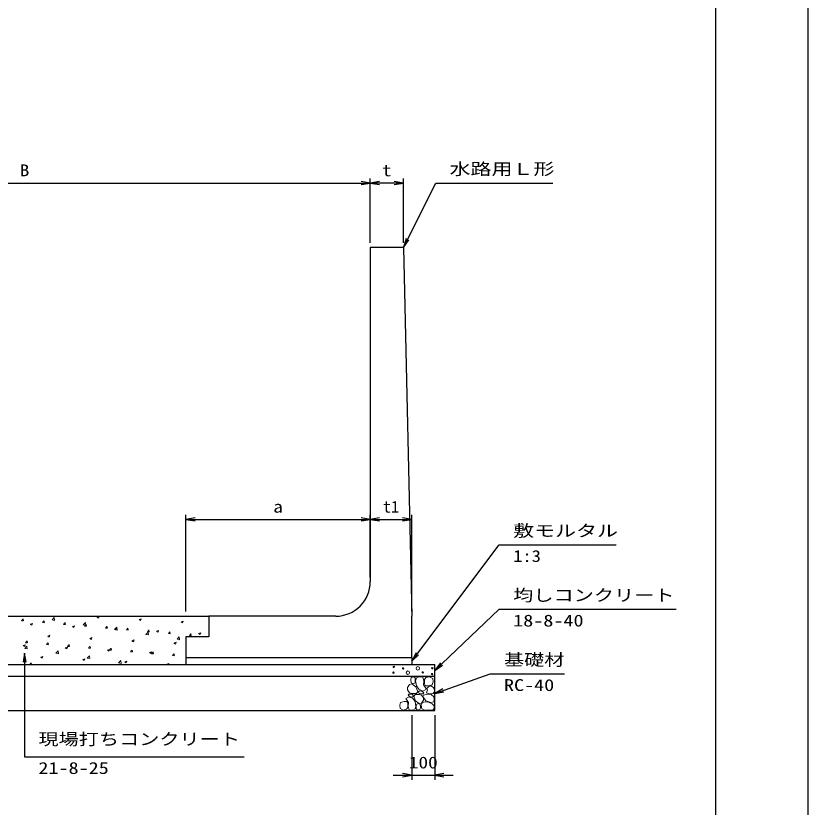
# Model space of a CAD drawing. Units: millimetres at full size; details may follow other scales. Extents: x 0 to 16820, y 0 to 11880.
# Drawn here: x 13382 to 16820, y 5011 to 8446 of the extents above; entities that cross this region are included whole.
import ezdxf
from ezdxf.enums import TextEntityAlignment as Align

# ---------------------------------------------------------------- set-up
doc = ezdxf.new("R2010")
doc.units = ezdxf.units.MM
for name, color, linetype, lineweight in [('0_2', 7, 'Continuous', 25), ('D-DCR-HCHn', 4, 'Continuous', 9), ('D-STR-DIM', 7, 'Continuous', 25), ('D-STR-STRn', 1, 'Continuous', 25), ('D-STR-TXT', 7, 'Continuous', 25), ('D-TTL', 2, 'Continuous', 25)]:
    doc.layers.add(name, color=color, linetype=linetype, lineweight=lineweight)
doc.styles.add('ＭＳ ゴシック', font='')
doc.styles.get('ＭＳ ゴシック').set_extended_font_data('MS Gothic')

# ---------------------------------------------------------------- blocks, each defined once
blk = doc.blocks.new('open_arrow')
at = {"color": 0, "linetype": 'Continuous', "lineweight": -2}
blk.add_lwpolyline([(7.5, 1.25), (0, 0), (7.5, -1.25)], dxfattribs=at)

msp = doc.modelspace()

# ---------------------------------------------------------------- linework, layer by layer
at = {"layer": '0_2'}
for p, q in [((14920, 7460), (14920, 7740)), ((14920, 7460), (14920, 7740)), ((15064, 7460), (15064, 7740)), ((11920, 7720), (14920, 7720)), ((15064, 7720), (14920, 7720)), ((14120, 5860), (14120, 6280)), ((14120, 6260), (14920, 6260)), ((14920, 6010), (14920, 6280)), ((14920, 6010), (14920, 6280)), ((14920, 6260), (15100, 6260)), ((15100, 5860), (15100, 6280)), ((15100, 5410), (15100, 5130)), ((15200, 5410), (15200, 5130)), ((15020, 5150), (15280, 5150))]:
    msp.add_line(p, q, dxfattribs=at)
at = {"layer": 'D-DCR-HCHn'}
for p, q in [((13406.545, 5820.415), (13412.667, 5827.712)), ((13406.85, 5820.354), (13414.441, 5819.69)), ((13414.87, 5820.114), (13413.402, 5828.075)), ((13497.637, 5812.446), (13503.759, 5819.742)), ((13497.942, 5812.385), (13505.533, 5811.721)), ((13505.962, 5812.144), (13504.494, 5820.104)), ((13539.34, 5823.749), (13549.232, 5834.059)), ((13539.396, 5823.757), (13550.691, 5822.005)), ((13550.636, 5821.894), (13549.232, 5833.955)), ((13588.729, 5804.476), (13594.852, 5811.773)), ((13597.054, 5804.174), (13595.586, 5812.134)), ((13674.88, 5802.728), (13684.772, 5813.038)), ((13686.175, 5800.873), (13684.772, 5812.934)), ((13734.328, 5835.881), (13743.221, 5839.295)), ((13734.548, 5835.728), (13740.865, 5831.467)), ((13740.917, 5831.429), (13743.492, 5839.104)), ((13916.844, 5825.71), (13925.736, 5829.123)), ((13917.063, 5825.557), (13923.381, 5821.296)), ((13923.432, 5821.258), (13926.007, 5828.933)), ((14099.36, 5815.539), (14108.252, 5818.952)), ((14099.579, 5815.386), (14105.896, 5811.124)), ((14105.947, 5811.087), (14108.523, 5818.761)), ((13445.105, 5805.091), (13453.997, 5808.504)), ((13445.324, 5804.938), (13451.642, 5800.677)), ((13451.693, 5800.639), (13454.268, 5808.313)), ((13589.034, 5804.415), (13596.625, 5803.751)), ((13627.62, 5794.92), (13636.513, 5798.333)), ((13627.84, 5794.767), (13634.157, 5790.506)), ((13634.208, 5790.468), (13636.784, 5798.142)), ((13674.935, 5802.735), (13686.23, 5800.984)), ((13679.822, 5796.507), (13685.944, 5803.803)), ((13680.126, 5796.446), (13687.717, 5795.782)), ((13688.146, 5796.203), (13686.678, 5804.164)), ((13770.914, 5788.537), (13777.036, 5795.834)), ((13771.218, 5788.476), (13778.809, 5787.812)), ((13779.238, 5788.233), (13777.769, 5796.194)), ((13810.136, 5784.748), (13819.028, 5788.162)), ((13810.355, 5784.595), (13816.672, 5780.334)), ((13810.419, 5781.707), (13820.311, 5792.016)), ((13810.475, 5781.714), (13821.77, 5779.962)), ((13816.724, 5780.297), (13819.299, 5787.971)), ((13821.715, 5779.852), (13820.312, 5791.913)), ((13862.006, 5780.568), (13868.129, 5787.864)), ((13862.31, 5780.507), (13869.901, 5779.843)), ((13870.33, 5780.263), (13868.861, 5788.224)), ((13953.099, 5772.598), (13959.221, 5779.895)), ((13961.422, 5772.293), (13959.953, 5780.254)), ((13992.652, 5774.577), (14001.544, 5777.991)), ((13999.239, 5770.126), (14001.814, 5777.8)), ((13520.912, 5753.958), (13529.804, 5757.372)), ((13521.132, 5753.805), (13527.449, 5749.544)), ((13527.5, 5749.506), (13530.075, 5757.181)), ((13703.428, 5743.787), (13712.32, 5747.2)), ((13703.647, 5743.634), (13709.964, 5739.373)), ((13710.016, 5739.335), (13712.591, 5747.01)), ((13945.959, 5760.686), (13955.851, 5770.995)), ((13946.014, 5760.693), (13957.309, 5758.941)), ((13953.402, 5772.537), (13960.993, 5771.873)), ((13957.254, 5758.83), (13955.851, 5770.892)), ((13992.871, 5774.424), (13999.188, 5770.163)), ((14044.191, 5764.628), (14050.313, 5771.925)), ((14044.494, 5764.568), (14052.085, 5763.903)), ((14052.514, 5764.323), (14051.045, 5772.284)), ((14081.498, 5739.665), (14091.39, 5749.974)), ((14092.794, 5737.809), (14091.391, 5749.87)), ((14135.283, 5756.659), (14141.406, 5763.955)), ((14135.586, 5756.598), (14143.177, 5755.934)), ((14143.605, 5756.353), (14142.137, 5764.313)), ((14175.167, 5764.406), (14184.06, 5767.819)), ((14175.386, 5764.253), (14181.703, 5759.992)), ((14181.755, 5759.954), (14184.33, 5767.629)), ((13414.204, 5712.997), (13423.096, 5716.41)), ((13414.423, 5712.844), (13420.741, 5708.583)), ((13420.638, 5700.036), (13430.53, 5710.346)), ((13420.792, 5708.545), (13423.367, 5716.219)), ((13424.166, 5724.887), (13430.289, 5732.183)), ((13424.471, 5724.826), (13432.062, 5724.162)), ((13431.933, 5698.181), (13430.53, 5710.242)), ((13432.491, 5724.585), (13431.022, 5732.546)), ((13515.259, 5716.917), (13521.381, 5724.214)), ((13515.563, 5716.856), (13523.154, 5716.192)), ((13523.583, 5716.615), (13522.114, 5724.576)), ((13606.351, 5708.948), (13612.473, 5716.244)), ((13606.656, 5708.887), (13614.247, 5708.223)), ((13614.675, 5708.645), (13613.206, 5716.606)), ((13697.443, 5700.978), (13703.566, 5708.275)), ((13705.767, 5700.675), (13704.298, 5708.636)), ((13885.943, 5733.616), (13894.836, 5737.029)), ((13886.162, 5733.463), (13892.48, 5729.202)), ((13892.531, 5729.164), (13895.106, 5736.839)), ((14068.459, 5723.444), (14077.351, 5726.858)), ((14068.678, 5723.292), (14074.995, 5719.031)), ((14075.046, 5718.993), (14077.621, 5726.667)), ((14081.554, 5739.671), (14092.849, 5737.92)), ((13420.694, 5700.044), (13431.988, 5698.292)), ((13556.178, 5679.015), (13566.07, 5689.324)), ((13556.233, 5679.023), (13567.528, 5677.271)), ((13567.473, 5677.16), (13566.07, 5689.221)), ((13596.719, 5702.825), (13605.612, 5706.239)), ((13596.939, 5702.673), (13603.256, 5698.412)), ((13603.307, 5698.374), (13605.882, 5706.048)), ((13697.748, 5700.917), (13705.339, 5700.253)), ((13779.235, 5692.654), (13788.127, 5696.068)), ((13779.454, 5692.501), (13785.771, 5688.24)), ((13785.823, 5688.203), (13788.398, 5695.877)), ((13788.536, 5693.009), (13794.658, 5700.305)), ((13788.84, 5692.948), (13796.431, 5692.284)), ((13796.858, 5692.705), (13795.39, 5700.665)), ((13879.628, 5685.039), (13885.75, 5692.336)), ((13879.932, 5684.978), (13887.523, 5684.314)), ((13887.95, 5684.735), (13886.482, 5692.695)), ((13961.751, 5682.483), (13970.643, 5685.896)), ((13961.97, 5682.33), (13968.287, 5678.069)), ((13968.338, 5678.032), (13970.913, 5685.706)), ((13970.72, 5677.07), (13976.843, 5684.366)), ((13971.024, 5677.009), (13978.615, 5676.345)), ((13979.042, 5676.765), (13977.574, 5684.725)), ((14061.813, 5669.1), (14067.935, 5676.397)), ((14070.134, 5668.794), (14068.666, 5676.755)), ((13490.011, 5661.864), (13498.903, 5665.277)), ((13490.231, 5661.711), (13496.548, 5657.45)), ((13496.599, 5657.412), (13499.174, 5665.087)), ((13672.527, 5651.693), (13681.419, 5655.106)), ((13672.746, 5651.54), (13679.063, 5647.279)), ((13679.114, 5647.241), (13681.69, 5654.916)), ((13691.717, 5657.994), (13701.609, 5668.303)), ((13691.773, 5658.002), (13703.068, 5656.25)), ((13703.013, 5656.139), (13701.609, 5668.2)), ((13827.257, 5636.973), (13837.149, 5647.282)), ((13838.552, 5635.118), (13837.149, 5647.179)), ((13855.043, 5641.521), (13863.935, 5644.935)), ((13855.261, 5641.369), (13861.579, 5637.108)), ((13861.63, 5637.07), (13864.205, 5644.745)), ((14062.116, 5669.039), (14069.707, 5668.375)), ((13442.326, 5630), (13447.911, 5636.655)), ((13449.938, 5630), (13448.643, 5637.018)), ((13827.312, 5636.98), (13838.607, 5635.228)), ((14037.558, 5631.35), (14046.451, 5634.764)), ((14037.777, 5631.198), (14039.552, 5630)), ((14045.186, 5630), (14046.72, 5634.573))]:
    msp.add_line(p, q, dxfattribs=at)
for points in [[(15114.794, 5571.962), (15114.794, 5551.159), (15106.126, 5545.958), (15097.458, 5551.159), (15095.725, 5563.294), (15097.458, 5573.696), (15109.593, 5577.163)], [(15147.733, 5575.429), (15152.933, 5559.827), (15151.2, 5542.491), (15163.335, 5523.421), (15147.733, 5514.753), (15130.397, 5523.421), (15119.995, 5537.29), (15116.528, 5559.827), (15119.995, 5571.962), (15130.397, 5577.163)], [(15161.601, 5573.696), (15177.204, 5577.163), (15191.072, 5570.228), (15192.806, 5554.626), (15189.339, 5542.491), (15172.003, 5537.29), (15159.868, 5537.29), (15154.667, 5545.958), (15154.667, 5565.028)], [(15118.261, 5533.823), (15126.929, 5513.02), (15119.995, 5504.352), (15099.192, 5504.352), (15090.524, 5507.819), (15081.856, 5519.954), (15081.856, 5530.356), (15090.524, 5544.224), (15100.926, 5545.958)], [(15194.54, 5530.356), (15199.74, 5514.753), (15192.806, 5504.352), (15175.47, 5502.618), (15163.634, 5507.699), (15168.536, 5519.954), (15165.068, 5526.889), (15172.003, 5533.823), (15182.404, 5537.29)], [(15092.611, 5490.414), (15084.585, 5496.834), (15087.796, 5501.65), (15099.032, 5501.65), (15103.847, 5500.045), (15107.058, 5493.624), (15102.242, 5488.808)], [(15144.265, 5514.753), (15152.933, 5507.819), (15149.466, 5502.618), (15137.331, 5502.618), (15132.13, 5504.352), (15128.663, 5511.286), (15133.864, 5516.487)], [(15161.634, 5472.757), (15148.792, 5492.019), (15150.397, 5496.834), (15168.054, 5501.65), (15184.106, 5500.045), (15195.342, 5490.414), (15196.948, 5479.177), (15195.342, 5467.941), (15182.501, 5464.731)], [(15076.559, 5435.837), (15062.113, 5432.627), (15049.271, 5439.048), (15047.666, 5453.494), (15050.876, 5464.731), (15066.928, 5469.546), (15078.164, 5469.546), (15082.98, 5461.52), (15082.98, 5443.863)], [(15089.401, 5434.232), (15084.585, 5448.679), (15086.19, 5464.731), (15074.954, 5482.388), (15089.401, 5490.414), (15105.452, 5482.388), (15115.084, 5469.546), (15118.294, 5448.679), (15115.084, 5437.443), (15105.452, 5432.627)], [(15116.689, 5472.757), (15108.663, 5492.019), (15115.084, 5500.045), (15134.346, 5500.045), (15142.372, 5496.834), (15150.397, 5485.598), (15150.397, 5475.967), (15142.372, 5463.125), (15132.741, 5461.52)], [(15155.213, 5432.627), (15143.977, 5437.443), (15140.766, 5453.494), (15147.187, 5464.731), (15158.423, 5467.941), (15172.87, 5466.336), (15188.922, 5459.915), (15196.948, 5450.284), (15196.948, 5439.048), (15192.132, 5432.627), (15172.87, 5434.232)], [(15119.899, 5437.443), (15119.899, 5456.705), (15127.925, 5461.52), (15135.951, 5456.705), (15137.556, 5445.469), (15135.951, 5435.837), (15124.715, 5432.627)]]:
    msp.add_lwpolyline(points, close=True, dxfattribs=at)
for centre, radius in [((15021.869, 5620.006), 3), ((15062.292, 5613.164), 3), ((15126.664, 5613.955), 7.5), ((15189.273, 5613.955), 3), ((15020.727, 5594.961), 3), ((15083.336, 5594.961), 7.5), ((15147.708, 5595.752), 3), ((15188.131, 5588.91), 3)]:
    msp.add_circle(centre, radius, dxfattribs=at)
at = {"layer": 'D-STR-DIM'}
msp.add_lwpolyline([(15064, 7440), (15204, 7720), (15244, 7720), (15711.716, 7720)], dxfattribs=at)
at = {"layer": 'D-STR-STRn'}
for p, q in [((15064, 7440), (14920, 7440)), ((14920, 7440), (14920, 5990)), ((15064, 7440), (15100, 5840)), ((12620, 5840), (14220, 5840)), ((14770, 5840), (14220, 5840)), ((14220, 5840), (14220, 5750)), ((15100, 5660), (15100, 5840)), ((14220, 5750), (14120, 5750)), ((14120, 5750), (14120, 5630)), ((15100, 5660), (14120, 5660)), ((15100, 5660), (15100, 5630)), ((11640, 5630), (15200, 5630)), ((15200, 5430), (15200, 5630)), ((11640, 5580), (15200, 5580)), ((11640, 5430), (15200, 5430))]:
    msp.add_line(p, q, dxfattribs=at)
msp.add_arc((14770, 5990), 150, 270, 0, dxfattribs=at)
at = {"layer": 'D-STR-TXT'}
for points in [[(15100, 5645), (15480, 6150), (15520, 6150), (15986.65, 6150)], [(15200, 5605), (15480, 5870), (15520, 5870), (16247.817, 5870)], [(13420, 5680), (13420, 5230), (13460, 5230), (14372.234, 5230)], [(15200, 5505), (15440, 5590), (15480, 5590), (15762.944, 5590)]]:
    msp.add_lwpolyline(points, dxfattribs=at)
at = {"layer": 'D-TTL'}
for points in [[(0, 0), (16820, 0), (16820, 11880), (0, 11880)], [(400, 400), (16420, 400), (16420, 11480), (400, 11480)]]:
    msp.add_lwpolyline(points, close=True, dxfattribs=at)

# ---------------------------------------------------------------- block references
at = {"layer": '0_2', "xscale": 5.33, "yscale": 5.33, "rotation": 180}
for p in [(14920, 7720), (15064, 7720), (14920, 6260), (15100, 6260), (15100, 5150)]:
    msp.add_blockref('open_arrow', p, dxfattribs=at)
at = {"layer": '0_2', "xscale": 5.33, "yscale": 5.33}
for p in [(14920, 7720), (14120, 6260), (14920, 6260), (15200, 5150)]:
    msp.add_blockref('open_arrow', p, dxfattribs=at)
at = {"layer": 'D-STR-DIM', "xscale": 5.33, "yscale": 5.33, "rotation": 63.4}
msp.add_blockref('open_arrow', (15064, 7440), dxfattribs=at)
at = {"layer": 'D-STR-TXT', "xscale": 5.33, "yscale": 5.33}
for p, rotation in [((13420, 5680), 270), ((15100, 5645), 53), ((15200, 5605), 43.4), ((15200, 5505), 19.5)]:
    msp.add_blockref('open_arrow', p, dxfattribs=dict(at, rotation=rotation))

# ---------------------------------------------------------------- texts
at = {"layer": '0_2', "style": 'ＭＳ ゴシック'}
for s, width, p in [('B', 1.2, (13420, 7775)), ('t', 1.15, (14992, 7775)), ('a', 1.2, (14520, 6315)), ('100', 1.2, (15150, 5205))]:
    msp.add_text(s, height=51.32, dxfattribs=dict(at, width=width)).set_placement(p, align=Align.MIDDLE_CENTER)
msp.add_text('t1', height=51.32, dxfattribs=at).set_placement((15010, 6315), align=Align.MIDDLE_CENTER)
at = {"layer": 'D-STR-DIM', "style": 'ＭＳ ゴシック', "width": 1.3}
msp.add_text('水路用Ｌ形', height=51.32, dxfattribs=at).set_placement((15264, 7740), align=Align.BOTTOM_LEFT)
at = {"layer": 'D-STR-TXT', "style": 'ＭＳ ゴシック'}
for s, width, p in [('敷モルタル', 1.3, (15540, 6170)), ('1:3', 1.15, (15540, 6060)), ('均しコンクリート', 1.25, (15540, 5890)), ('18-8-40', 1.25, (15540, 5780)), ('基礎材', 1.25, (15500, 5610)), ('RC-40', 1.25, (15500, 5500)), ('21-8-25', 1.25, (13480, 5140))]:
    msp.add_text(s, height=51.32, dxfattribs=dict(at, width=width)).set_placement(p, align=Align.BOTTOM_LEFT)
at = {"layer": 'D-STR-TXT', "style": 'ＭＳ ゴシック', "width": 1.25}
msp.add_text('現場打ちコンクリート', height=51.32, dxfattribs=at).set_placement((13480, 5332.081), align=Align.TOP_LEFT)

doc.saveas('drawing.dxf')
